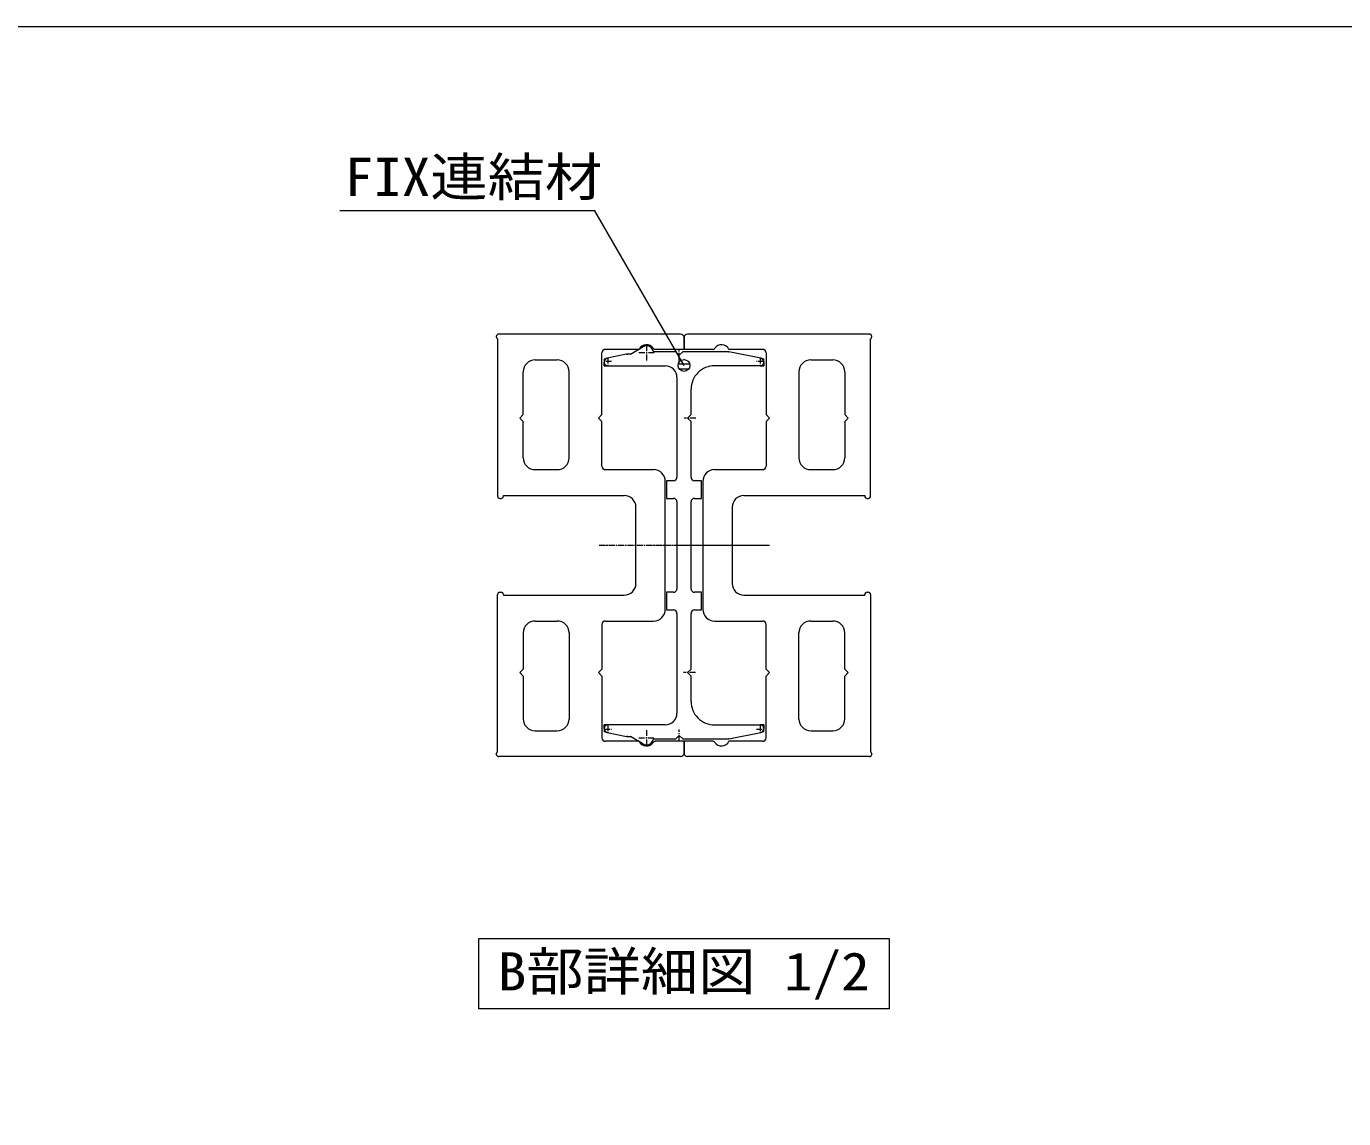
# Model space of a CAD drawing. Units: millimetres, scale not verified. Extents: x -6062 to 6062, y -3045 to 3045.
# Drawn here: x -3683 to -2560, y 1839 to 2770 of the extents above; entities that cross this region are included whole.
import ezdxf
from ezdxf.enums import TextEntityAlignment as Align

# ---------------------------------------------------------------- set-up
doc = ezdxf.new("R2010")
doc.units = ezdxf.units.MM
doc.header["$LTSCALE"] = 20
doc.linetypes.add('CHAIN1', pattern=[8, 5, -1, 1, -1])
doc.linetypes.add('DOUBLE_CHAIN1', pattern=[8.8, 5, -1, 0.6, -0.6, 0.6, -1])
for name, color, linetype, lineweight in [('0-3_2寸法-3', 7, 'Continuous', 9), ('0-4_3一般', 7, 'Continuous', 9), ('0-5_1図面枠', 7, 'Continuous', 9)]:
    doc.layers.add(name, color=color, linetype=linetype, lineweight=lineweight)
doc.styles.add('ＭＳ ゴシック', font='')
doc.styles.get('ＭＳ ゴシック').set_extended_font_data('MS Gothic')

# ---------------------------------------------------------------- blocks, each defined once
blk = doc.blocks.new('グループ-12')
at = {"layer": '0-3_2寸法-3'}
blk.add_lwpolyline([(-23192.5, 38654.4), (-30192.5, 38654.4), (-30192.5, 39854.4), (-23192.5, 39854.4)], close=True, dxfattribs=at)
at = {"layer": '0-3_2寸法-3', "style": 'ＭＳ ゴシック', "width": 1.1}
blk.add_text('B部詳細図 1/2', height=650.9, dxfattribs=at).set_placement((-29868.4, 38772), align=Align.BOTTOM_LEFT)
blk = doc.blocks.new('グループ-19')
at = {"layer": '0-4_3一般'}
for p, q in [((-29892.5, 50114.4), (-29892.5, 50109)), ((-26752.5, 50154.4), (-29852.5, 50154.4)), ((-26692.5, 50094.4), (-26692.5, 49894.4)), ((-29872.5, 50074.4), (-29872.5, 47394.4)), ((-27459, 49894.4), (-28032.5, 49894.4)), ((-26692.5, 49894.4), (-27182.8, 49894.4)), ((-29232.5, 49714.4), (-28852.5, 49714.4)), ((-28092.5, 48784.4), (-28092.5, 49834.4)), ((-29432.5, 48784.4), (-29432.5, 49514.4)), ((-28652.5, 48044.4), (-28652.5, 49514.4)), ((-29432.5, 48784.4), (-29492.5, 48724.4)), ((-28092.5, 48784.4), (-28152.5, 48724.4)), ((-29492.5, 48724.4), (-29432.5, 48664.4)), ((-29432.5, 48044.4), (-29432.5, 48664.4)), ((-28152.5, 48724.4), (-28092.5, 48664.4)), ((-28092.5, 47904.4), (-28092.5, 48664.4)), ((-29232.5, 47844.4), (-28852.5, 47844.4)), ((-28032.5, 47844.4), (-27212.5, 47844.4)), ((-27012.5, 45464.4), (-27012.5, 47644.4)), ((-29832.5, 47354.4), (-29812.5, 47354.4)), ((-27512.5, 45904.4), (-27512.5, 47204.4)), ((-29872.5, 43034.4), (-29872.5, 45714.4)), ((-29832.5, 45754.4), (-29812.5, 45754.4)), ((-29772.5, 45714.4), (-29772.5, 45704.4)), ((-29772.5, 45704.4), (-27712.5, 45704.4)), ((-29232.5, 45264.4), (-28852.5, 45264.4)), ((-28092.5, 45204.4), (-28092.5, 44444.4)), ((-28032.5, 45264.4), (-27212.5, 45264.4)), ((-29432.5, 45064.4), (-29432.5, 44444.4)), ((-28652.5, 45064.4), (-28652.5, 43594.4)), ((-29432.5, 44444.4), (-29492.5, 44384.4)), ((-29492.5, 44384.4), (-29432.5, 44324.4)), ((-29432.5, 44324.4), (-29432.5, 43594.4)), ((-28092.5, 44444.4), (-28152.5, 44384.4)), ((-28152.5, 44384.4), (-28092.5, 44324.4)), ((-28092.5, 44324.4), (-28092.5, 43274.4)), ((-29232.5, 43394.4), (-28852.5, 43394.4)), ((-27459, 43214.4), (-28032.5, 43214.4)), ((-26692.5, 43214.4), (-27182.8, 43214.4)), ((-26692.5, 43014.4), (-26692.5, 43214.4)), ((-29892.5, 42994.4), (-29892.5, 42999.7)), ((-26752.5, 42954.4), (-29852.5, 42954.4))]:
    blk.add_line(p, q, dxfattribs=at)
at = {"layer": '0-4_3一般', "linetype": 'CHAIN1'}
blk.add_line((-26597.7, 46554.4), (-28152.5, 46554.4), dxfattribs=at)
at = {"layer": '0-4_3一般'}
blk.add_lwpolyline([(-29772.5, 47394.4), (-29772.5, 47404.4), (-27712.5, 47404.4)], dxfattribs=at)
for centre, radius, start, end in [((-29852.5, 50114.4), 40, 135, 180), ((-29852.5, 50109), 40, 180, 210), ((-29852.5, 50109), 40, 210, 240), ((-29852.5, 50114.4), 40, 90, 135), ((-26752.5, 50094.4), 60, 45, 90), ((-26752.5, 50094.4), 60, 0, 45), ((-28032.5, 49834.4), 60, 135, 180), ((-28032.5, 49834.4), 60, 90, 135), ((-27332.5, 49834.4), 140, 94.18603, 154.62307), ((-27332.5, 49834.4), 140, 33.74899, 94.18603), ((-27182.8, 49934.4), 40, 213.74899, 241.87449), ((-27182.8, 49934.4), 40, 241.87449, 270), ((-29232.5, 49514.4), 200, 135, 180), ((-29232.5, 49514.4), 200, 90, 135), ((-28852.5, 49514.4), 200, 45, 90), ((-28852.5, 49514.4), 200, 0, 45), ((-29232.5, 48044.4), 200, 180, 225), ((-29232.5, 48044.4), 200, 225, 270), ((-28852.5, 48044.4), 200, 270, 315), ((-28852.5, 48044.4), 200, 315, 0), ((-28032.5, 47904.4), 60, 180, 225), ((-28032.5, 47904.4), 60, 225, 270), ((-27212.5, 47644.4), 200, 45, 90), ((-27212.5, 47644.4), 200, 0, 45), ((-29832.5, 47394.4), 40, 180, 225), ((-29812.5, 47394.4), 40, 315, 0), ((-27712.5, 47204.4), 200, 45, 90), ((-29832.5, 47394.4), 40, 225, 270), ((-29812.5, 47394.4), 40, 270, 315), ((-27712.5, 47204.4), 200, 0, 45), ((-27712.5, 45904.4), 200, 315, 0), ((-29832.5, 45714.4), 40, 135, 180), ((-29832.5, 45714.4), 40, 90, 135), ((-29812.5, 45714.4), 40, 45, 90), ((-29812.5, 45714.4), 40, 0, 45), ((-27712.5, 45904.4), 200, 270, 315), ((-27212.5, 45464.4), 200, 315, 0), ((-29232.5, 45064.4), 200, 135, 180), ((-29232.5, 45064.4), 200, 90, 135), ((-28852.5, 45064.4), 200, 45, 90), ((-28852.5, 45064.4), 200, 0, 45), ((-28032.5, 45204.4), 60, 135, 180), ((-28032.5, 45204.4), 60, 90, 135), ((-27212.5, 45464.4), 200, 270, 315), ((-29232.5, 43594.4), 200, 180, 225), ((-28852.5, 43594.4), 200, 315, 0), ((-29232.5, 43594.4), 200, 225, 270), ((-28852.5, 43594.4), 200, 270, 315), ((-28032.5, 43274.4), 60, 180, 225), ((-28032.5, 43274.4), 60, 225, 270), ((-27332.5, 43274.4), 140, 205.37693, 265.81397), ((-27332.5, 43274.4), 140, 265.81397, 326.25101), ((-27182.8, 43174.4), 40, 118.12551, 146.25101), ((-27182.8, 43174.4), 40, 90, 118.12551), ((-29852.5, 42999.7), 40, 150, 180), ((-29852.5, 42994.4), 40, 180, 225), ((-29852.5, 42999.7), 40, 120, 150), ((-29852.5, 42994.4), 40, 225, 270), ((-26752.5, 43014.4), 60, 270, 315), ((-26752.5, 43014.4), 60, 315, 0)]:
    blk.add_arc(centre, radius, start, end, dxfattribs=at)
blk = doc.blocks.new('グループ-20')
at = {"layer": '0-4_3一般'}
for p, q in [((-23532.5, 50154.4), (-26632.5, 50154.4)), ((-23492.5, 50109), (-23492.5, 50114.4)), ((-25352.5, 49894.4), (-25926, 49894.4)), ((-23512.5, 47394.4), (-23512.5, 50074.4)), ((-25292.5, 49834.4), (-25292.5, 48784.4)), ((-24532.5, 49714.4), (-24152.5, 49714.4)), ((-24732.5, 49514.4), (-24732.5, 48044.4)), ((-23952.5, 49514.4), (-23952.5, 48784.4)), ((-25232.5, 48724.4), (-25292.5, 48784.4)), ((-23892.5, 48724.4), (-23952.5, 48784.4)), ((-25292.5, 48664.4), (-25232.5, 48724.4)), ((-25292.5, 48664.4), (-25292.5, 47904.4)), ((-23952.5, 48664.4), (-23892.5, 48724.4)), ((-23952.5, 48664.4), (-23952.5, 48044.4)), ((-26172.5, 47844.4), (-25352.5, 47844.4)), ((-24532.5, 47844.4), (-24152.5, 47844.4)), ((-26372.5, 47644.4), (-26372.5, 45464.4)), ((-25672.5, 47404.4), (-23612.5, 47404.4)), ((-23612.5, 47404.4), (-23612.5, 47394.4)), ((-25872.5, 47204.4), (-25872.5, 45904.4)), ((-23572.5, 47354.4), (-23552.5, 47354.4)), ((-23572.5, 45754.4), (-23552.5, 45754.4)), ((-23512.5, 45714.4), (-23512.5, 43034.4)), ((-26172.5, 45264.4), (-25352.5, 45264.4)), ((-25292.5, 44444.4), (-25292.5, 45204.4)), ((-24532.5, 45264.4), (-24152.5, 45264.4)), ((-24732.5, 43594.4), (-24732.5, 45064.4)), ((-23952.5, 44444.4), (-23952.5, 45064.4)), ((-25232.5, 44384.4), (-25292.5, 44444.4)), ((-23892.5, 44384.4), (-23952.5, 44444.4)), ((-23952.5, 44324.4), (-23892.5, 44384.4)), ((-23952.5, 43594.4), (-23952.5, 44324.4)), ((-24532.5, 43394.4), (-24152.5, 43394.4)), ((-26692.5, 43214.4), (-26692.5, 43014.4)), ((-26202.2, 43214.4), (-26692.5, 43214.4)), ((-25352.5, 43214.4), (-25926, 43214.4)), ((-23532.5, 42954.4), (-26632.5, 42954.4)), ((-23492.5, 42999.7), (-23492.5, 42994.4))]:
    blk.add_line(p, q, dxfattribs=at)
at = {"layer": '0-4_3一般', "linetype": 'CHAIN1'}
blk.add_line((-25232.5, 46554.4), (-26787.3, 46554.4), dxfattribs=at)
at = {"layer": '0-4_3一般'}
for points in [[(-26202.2, 49894.4), (-26692.5, 49894.4), (-26692.5, 50094.4)], [(-25672.5, 45704.4), (-23612.5, 45704.4), (-23612.5, 45714.4)], [(-25292.5, 43274.4), (-25292.5, 44324.4), (-25232.5, 44384.4)]]:
    blk.add_lwpolyline(points, dxfattribs=at)
for centre, radius, start, end in [((-26632.5, 50094.4), 60, 135, 180), ((-26632.5, 50094.4), 60, 90, 135), ((-23532.5, 50114.4), 40, 45, 90), ((-23532.5, 50109), 40, 300, 330), ((-23532.5, 50114.4), 40, 0, 45), ((-23532.5, 50109), 40, 330, 0), ((-26202.2, 49934.4), 40, 270, 298.12551), ((-26202.2, 49934.4), 40, 298.12551, 326.25101), ((-26052.5, 49834.4), 140, 85.81397, 146.25101), ((-26052.5, 49834.4), 140, 25.37693, 85.81397), ((-25352.5, 49834.4), 60, 45, 90), ((-25352.5, 49834.4), 60, 0, 45), ((-24532.5, 49514.4), 200, 135, 180), ((-24532.5, 49514.4), 200, 90, 135), ((-24152.5, 49514.4), 200, 45, 90), ((-24152.5, 49514.4), 200, 0, 45), ((-26172.5, 47644.4), 200, 90, 135), ((-25352.5, 47904.4), 60, 270, 315), ((-25352.5, 47904.4), 60, 315, 0), ((-24532.5, 48044.4), 200, 180, 225), ((-24532.5, 48044.4), 200, 225, 270), ((-24152.5, 48044.4), 200, 270, 315), ((-24152.5, 48044.4), 200, 315, 0), ((-26172.5, 47644.4), 200, 135, 180), ((-25672.5, 47204.4), 200, 90, 135), ((-23572.5, 47394.4), 40, 180, 225), ((-23552.5, 47394.4), 40, 315, 0), ((-25672.5, 47204.4), 200, 135, 180), ((-23572.5, 47394.4), 40, 225, 270), ((-23552.5, 47394.4), 40, 270, 315), ((-25672.5, 45904.4), 200, 180, 225), ((-25672.5, 45904.4), 200, 225, 270), ((-23572.5, 45714.4), 40, 135, 180), ((-23572.5, 45714.4), 40, 90, 135), ((-23552.5, 45714.4), 40, 45, 90), ((-23552.5, 45714.4), 40, 0, 45), ((-26172.5, 45464.4), 200, 180, 225), ((-26172.5, 45464.4), 200, 225, 270), ((-25352.5, 45204.4), 60, 45, 90), ((-25352.5, 45204.4), 60, 0, 45), ((-24532.5, 45064.4), 200, 135, 180), ((-24532.5, 45064.4), 200, 90, 135), ((-24152.5, 45064.4), 200, 45, 90), ((-24152.5, 45064.4), 200, 0, 45), ((-24532.5, 43594.4), 200, 180, 225), ((-24152.5, 43594.4), 200, 315, 0), ((-24532.5, 43594.4), 200, 225, 270), ((-24152.5, 43594.4), 200, 270, 315), ((-26202.2, 43174.4), 40, 61.87449, 90), ((-26202.2, 43174.4), 40, 33.74899, 61.87449), ((-26052.5, 43274.4), 140, 213.74899, 274.18603), ((-26052.5, 43274.4), 140, 274.18603, 334.62307), ((-25352.5, 43274.4), 60, 270, 315), ((-25352.5, 43274.4), 60, 315, 0), ((-26632.5, 43014.4), 60, 180, 225), ((-26632.5, 43014.4), 60, 225, 270), ((-23532.5, 42994.4), 40, 270, 315), ((-23532.5, 42999.7), 40, 30, 60), ((-23532.5, 42994.4), 40, 315, 0), ((-23532.5, 42999.7), 40, 0, 30)]:
    blk.add_arc(centre, radius, start, end, dxfattribs=at)
blk = doc.blocks.new('グループ-21')
at = {"layer": '0-4_3一般'}
for name in ['グループ-19', 'グループ-20']:
    blk.add_blockref(name, (0, 0), dxfattribs=at)
blk = doc.blocks.new('グループ-22')
at = {"layer": '0-4_3一般'}
for p, q in [((-27607.1, 49814.4), (-27392.5, 49938.3)), ((-28052.5, 49685.2), (-28052.5, 49674.4)), ((-27671.9, 49810.5), (-28004.3, 49744)), ((-27607.1, 49814.4), (-27632.7, 49814.4)), ((-26832.6, 49854.4), (-27214.2, 49854.4)), ((-25938.4, 49854.4), (-26712.6, 49854.4)), ((-25380.7, 49744), (-25926.7, 49853.2)), ((-25332.5, 49685.2), (-25332.5, 49674.4)), ((-27992.5, 49614.4), (-27012.5, 49614.4)), ((-26812.5, 49414.4), (-26812.5, 47714.4)), ((-25392.5, 49614.4), (-26172.5, 49614.4)), ((-26572.5, 48784.4), (-26572.5, 49214.4)), ((-26572.5, 48784.4), (-26632.5, 48724.4)), ((-26572.5, 48784.4), (-26632.5, 48724.4)), ((-26632.5, 48724.4), (-26572.5, 48664.4)), ((-26572.5, 47714.4), (-26572.5, 48664.4)), ((-26812.5, 47294.4), (-26812.5, 45814.4)), ((-26572.5, 45814.4), (-26572.5, 47294.4)), ((-26812.5, 45394.4), (-26812.5, 43694.4)), ((-26572.5, 44444.4), (-26572.5, 45394.4)), ((-26572.5, 44444.4), (-26632.5, 44384.4)), ((-26572.5, 44444.4), (-26632.5, 44384.4)), ((-26632.5, 44384.4), (-26572.5, 44324.4)), ((-26572.5, 43894.4), (-26572.5, 44324.4)), ((-28052.5, 43434.4), (-28052.5, 43423.5)), ((-28004.3, 43364.7), (-27671.9, 43298.2)), ((-27012.5, 43494.4), (-27992.5, 43494.4)), ((-26172.5, 43494.4), (-25392.5, 43494.4)), ((-25926.7, 43255.5), (-25380.7, 43364.7)), ((-25332.5, 43434.4), (-25332.5, 43423.5)), ((-27632.7, 43294.4), (-27607.1, 43294.4)), ((-27392.5, 43170.4), (-27607.1, 43294.4)), ((-27214.2, 43254.4), (-26832.6, 43254.4)), ((-26712.6, 43254.4), (-25938.4, 43254.4))]:
    blk.add_line(p, q, dxfattribs=at)
at = {"layer": '0-4_3一般', "linetype": 'CHAIN1'}
for p, q in [((-27332.5, 49966.4), (-27332.5, 49702.4)), ((-26772.6, 49695.6), (-26772.6, 49895.6)), ((-27926.5, 49685.2), (-28058.5, 49685.2)), ((-27992.5, 49751.2), (-27992.5, 49619.2)), ((-27200.5, 49834.4), (-27464.5, 49834.4)), ((-25326.5, 49685.2), (-25458.5, 49685.2)), ((-25392.5, 49751.2), (-25392.5, 49619.2)), ((-26492.8, 48724.4), (-26692.8, 48724.4)), ((-25312.5, 46554.4), (-28072.5, 46554.4)), ((-26498.4, 44384.4), (-26699.7, 44384.4)), ((-28058.5, 43423.5), (-27926.5, 43423.5)), ((-27992.5, 43489.5), (-27992.5, 43357.5)), ((-27332.5, 43406.4), (-27332.5, 43142.4)), ((-26772.6, 43213.1), (-26772.6, 43413.1)), ((-25458.5, 43423.5), (-25326.5, 43423.5)), ((-25392.5, 43489.5), (-25392.5, 43357.5)), ((-27464.5, 43274.4), (-27200.5, 43274.4))]:
    blk.add_line(p, q, dxfattribs=at)
at = {"layer": '0-4_3一般', "linetype": 'DOUBLE_CHAIN1'}
for p, q in [((-28052.5, 49734.4), (-28004.3, 49744)), ((-28052.5, 49734.4), (-28052.5, 49685.2)), ((-28052.5, 49614.4), (-28052.5, 49674.4)), ((-27671.9, 49810.5), (-27652.5, 49814.4)), ((-27632.7, 49814.4), (-27652.5, 49814.4)), ((-25938.4, 49854.4), (-25932.5, 49854.4)), ((-25926.7, 49853.2), (-25932.5, 49854.4)), ((-25380.7, 49744), (-25332.5, 49734.4)), ((-25332.5, 49685.2), (-25332.5, 49734.4)), ((-25332.5, 49674.4), (-25332.5, 49614.4)), ((-28052.5, 49614.4), (-27992.5, 49614.4)), ((-25392.5, 49614.4), (-25332.5, 49614.4)), ((-27992.5, 43494.4), (-28052.5, 43494.4)), ((-28052.5, 43434.4), (-28052.5, 43494.4)), ((-28052.5, 43423.5), (-28052.5, 43374.4)), ((-28004.3, 43364.7), (-28052.5, 43374.4)), ((-25332.5, 43494.4), (-25392.5, 43494.4)), ((-25332.5, 43374.4), (-25380.7, 43364.7)), ((-25332.5, 43494.4), (-25332.5, 43434.4)), ((-25332.5, 43374.4), (-25332.5, 43423.5)), ((-27652.5, 43294.4), (-27671.9, 43298.2)), ((-27652.5, 43294.4), (-27632.7, 43294.4)), ((-25932.5, 43254.4), (-25938.4, 43254.4)), ((-25932.5, 43254.4), (-25926.7, 43255.5))]:
    blk.add_line(p, q, dxfattribs=at)
at = {"layer": '0-4_3一般'}
for points in [[(-26712.6, 49854.4), (-26772.6, 49794.4), (-26832.6, 49854.4)], [(-26872.5, 47654.4), (-26992.5, 47654.4), (-26992.5, 47354.4), (-26872.5, 47354.4)], [(-26512.5, 47354.4), (-26392.5, 47354.4), (-26392.5, 47654.4), (-26512.5, 47654.4)], [(-26872.5, 45754.4), (-26992.5, 45754.4), (-26992.5, 45454.4), (-26872.5, 45454.4)], [(-26512.5, 45454.4), (-26392.5, 45454.4), (-26392.5, 45754.4), (-26512.5, 45754.4)], [(-26832.6, 43254.4), (-26772.6, 43314.4), (-26712.6, 43254.4)]]:
    blk.add_lwpolyline(points, dxfattribs=at)
for centre, radius, start, end in [((-27332.5, 49834.4), 120, 105, 120), ((-27332.5, 49834.4), 120, 90, 105), ((-27332.5, 49834.4), 120, 49.79703, 90), ((-27332.5, 49834.4), 120, 9.59407, 49.79703), ((-27992.5, 49685.2), 60, 140.65497, 180), ((-27992.5, 49674.4), 60, 180, 225), ((-27992.5, 49685.2), 60, 101.30993, 140.65497), ((-27632.7, 49614.4), 200, 95.65497, 101.30993), ((-27632.7, 49614.4), 200, 90, 95.65497), ((-25938.4, 49794.4), 60, 84.34503, 90), ((-25938.4, 49794.4), 60, 78.69007, 84.34503), ((-25392.5, 49685.2), 60, 39.34503, 78.69007), ((-25392.5, 49674.4), 60, 315, 0), ((-25392.5, 49685.2), 60, 0, 39.34503), ((-27992.5, 49674.4), 60, 225, 270), ((-27012.5, 49414.4), 200, 45, 90), ((-27012.5, 49414.4), 200, 0, 45), ((-26172.5, 49214.4), 400, 135, 180), ((-26172.5, 49214.4), 400, 90, 135), ((-25392.5, 49674.4), 60, 270, 315), ((-26872.5, 47714.4), 60, 270, 315), ((-26872.5, 47714.4), 60, 315, 0), ((-26512.5, 47714.4), 60, 180, 225), ((-26512.5, 47714.4), 60, 225, 270), ((-26872.5, 47294.4), 60, 45, 90), ((-26872.5, 47294.4), 60, 0, 45), ((-26512.5, 47294.4), 60, 135, 180), ((-26512.5, 47294.4), 60, 90, 135), ((-26872.5, 45814.4), 60, 270, 315), ((-26872.5, 45814.4), 60, 315, 0), ((-26512.5, 45814.4), 60, 180, 225), ((-26512.5, 45814.4), 60, 225, 270), ((-26872.5, 45394.4), 60, 45, 90), ((-26872.5, 45394.4), 60, 0, 45), ((-26512.5, 45394.4), 60, 135, 180), ((-26512.5, 45394.4), 60, 90, 135), ((-26172.5, 43894.4), 400, 180, 225), ((-27012.5, 43694.4), 200, 315, 0), ((-26172.5, 43894.4), 400, 225, 270), ((-27992.5, 43434.4), 60, 135, 180), ((-27992.5, 43423.5), 60, 180, 219.34503), ((-27992.5, 43423.5), 60, 219.34503, 258.69007), ((-27992.5, 43434.4), 60, 90, 135), ((-27012.5, 43694.4), 200, 270, 315), ((-25392.5, 43434.4), 60, 45, 90), ((-25392.5, 43423.5), 60, 281.30993, 320.65497), ((-25392.5, 43434.4), 60, 0, 45), ((-25392.5, 43423.5), 60, 320.65497, 0), ((-27632.7, 43494.4), 200, 258.69007, 264.34503), ((-27632.7, 43494.4), 200, 264.34503, 270), ((-27332.5, 43274.4), 120, 240, 255), ((-27332.5, 43274.4), 120, 255, 270), ((-27332.5, 43274.4), 120, 270, 310.20297), ((-27332.5, 43274.4), 120, 310.20297, 350.40593), ((-25938.4, 43314.4), 60, 270, 275.65497), ((-25938.4, 43314.4), 60, 275.65497, 281.30993)]:
    blk.add_arc(centre, radius, start, end, dxfattribs=at)
blk = doc.blocks.new('グループ-23')
at = {"layer": '0-4_3一般'}
for name in ['グループ-21', 'グループ-22']:
    blk.add_blockref(name, (0, 0), dxfattribs=at)
blk = doc.blocks.new('グループ-97')
at = {"layer": '0-5_1図面枠'}
blk.add_lwpolyline([(-80000, 55400), (80000, 55400), (80000, -55400), (-80000, -55400)], close=True, dxfattribs=at)
blk = doc.blocks.new('図面枠')
at = {"layer": '0-5_1図面枠'}
blk.add_blockref('グループ-97', (0, 0), dxfattribs=at)

msp = doc.modelspace()

# ---------------------------------------------------------------- linework, layer by layer
at = {"layer": '0-3_2寸法-3'}
for p, q in [((-3117.23, 2481.98), (-3127.02, 2481.98)), ((-3121.95, 2485.98), (-3122.3, 2485.98)), ((-3121.95, 2485.98), (-3122.3, 2485.98)), ((-3118.13, 2477.98), (-3126.12, 2477.98))]:
    msp.add_line(p, q, dxfattribs=at)
msp.add_lwpolyline([(-3122.12, 2480.99), (-3198.18, 2612.72), (-3415.41, 2612.72)], dxfattribs=at)
msp.add_circle((-3122.12, 2480.99), 5.01, dxfattribs=at)
msp.add_circle((-3122.12, 2480.99), 5.01, dxfattribs=at)

# ---------------------------------------------------------------- block references
at = {"layer": '0-3_2寸法-3', "xscale": 0.05, "yscale": 0.05}
msp.add_blockref('グループ-12', (-1787.5, 0), dxfattribs=at)
at = {"layer": '0-4_3一般', "xscale": 0.05, "yscale": 0.05}
msp.add_blockref('グループ-23', (-1787.5, 0), dxfattribs=at)
at = {"layer": '0-5_1図面枠', "xscale": 0.05, "yscale": 0.05}
msp.add_blockref('図面枠', (-1787.5, 0), dxfattribs=at)

# ---------------------------------------------------------------- texts
at = {"layer": '0-3_2寸法-3', "style": 'ＭＳ ゴシック', "width": 1.1}
msp.add_text('FIX連結材', height=32.55, dxfattribs=at).set_placement((-3411.45, 2615.69), align=Align.BOTTOM_LEFT)

doc.saveas('drawing.dxf')
